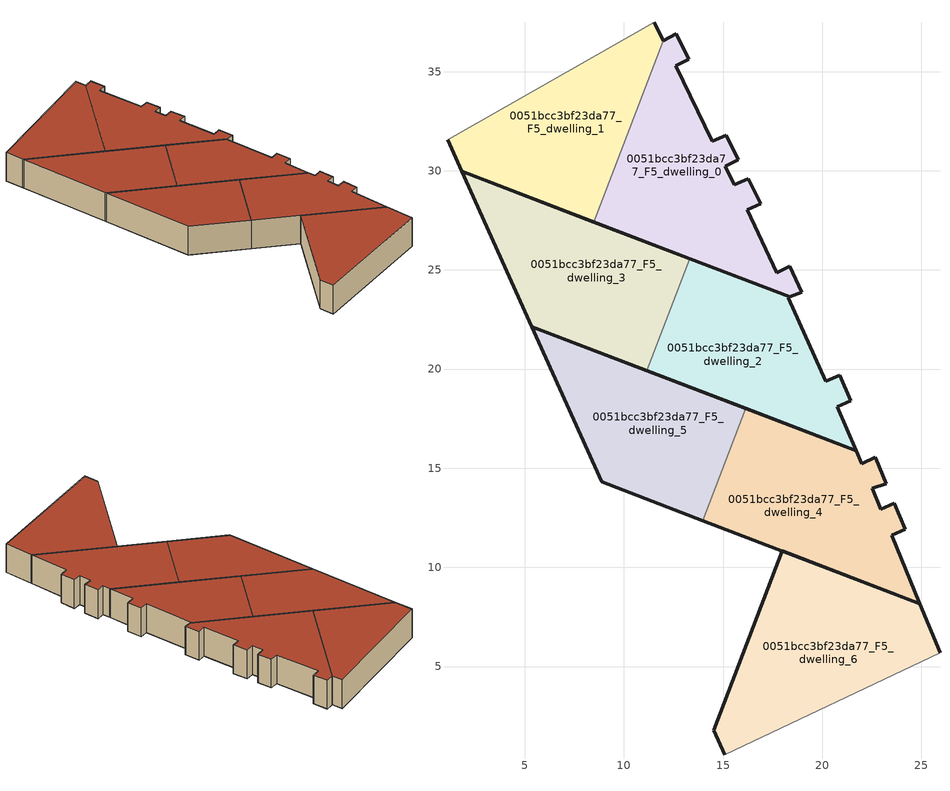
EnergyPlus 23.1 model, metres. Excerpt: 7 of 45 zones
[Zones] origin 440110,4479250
0051bcc3bf23da77_F5_dwelling_0
 floor to 0051bcc3bf23da77_F4_dwelling_0 (EU_floor_Construction): 18.97,23.88 18.37,25.19 17.71,24.85 16.21,28.03 16.89,28.33 16.26,29.59 15.56,29.29 15.1,30.24 15.77,30.55 15.15,31.79 14.47,31.5 12.6,35.3 13.27,35.63 12.64,36.91 11.99,36.57 8.49,27.42 18.37,23.64 z15
 wall outside (EU_wall_Construction): 11.99,36.57 12.64,36.91 13.27,35.63 12.6,35.3 14.47,31.5 15.15,31.79 15.77,30.55 15.1,30.24 15.56,29.29 16.26,29.59 16.89,28.33 16.21,28.03 17.71,24.85 18.37,25.19 18.97,23.88 18.37,23.64 8.49,27.42 z15:18
 wall to 0051bcc3bf23da77_F5_dwelling_1 (EU_wall_Construction): 8.49,27.42 11.99,36.57 z15:18
 roof outside (EU_roof_Construction): 13.27,35.63 12.6,35.3 14.47,31.5 15.15,31.79 15.77,30.55 15.1,30.24 15.56,29.29 16.26,29.59 16.89,28.33 16.21,28.03 17.71,24.85 18.37,25.19 18.97,23.88 18.37,23.64 8.49,27.42 11.99,36.57 12.64,36.91 z18
0051bcc3bf23da77_F5_dwelling_1
 floor to 0051bcc3bf23da77_F4_dwelling_1 (EU_floor_Construction): 8.49,27.42 11.99,36.57 11.54,37.49 1.1,31.56 1.82,29.97 z15
 wall outside (EU_wall_Construction): 11.54,37.49 11.99,36.57 / 8.49,27.42 1.82,29.97 1.1,31.56 z15:18
 wall adiabatic (EU_wall_Construction): 1.1,31.56 11.54,37.49 z15:18
 roof outside (EU_roof_Construction): 11.54,37.49 11.99,36.57 8.49,27.42 1.82,29.97 1.1,31.56 z18
0051bcc3bf23da77_F5_dwelling_2
 floor to 0051bcc3bf23da77_F4_dwelling_2 (EU_floor_Construction): 21.72,15.88 20.76,18.1 21.45,18.41 20.88,19.69 20.18,19.39 18.28,23.6 18.37,23.64 13.31,25.57 11.15,19.93 z15
 wall outside (EU_wall_Construction): 13.31,25.57 18.37,23.64 18.28,23.6 20.18,19.39 20.88,19.69 21.45,18.41 20.76,18.1 21.72,15.88 11.15,19.93 z15:18
 wall to 0051bcc3bf23da77_F5_dwelling_3 (EU_wall_Construction): 11.15,19.93 13.31,25.57 z15:18
 roof outside (EU_roof_Construction): 18.37,23.64 18.28,23.6 20.18,19.39 20.88,19.69 21.45,18.41 20.76,18.1 21.72,15.88 11.15,19.93 13.31,25.57 z18
0051bcc3bf23da77_F5_dwelling_3
 floor to 0051bcc3bf23da77_F4_dwelling_3 (EU_floor_Construction): 11.15,19.93 13.31,25.57 1.82,29.97 5.35,22.15 z15
 wall outside (EU_wall_Construction): 11.15,19.93 5.35,22.15 1.82,29.97 13.31,25.57 z15:18
 roof outside (EU_roof_Construction): 13.31,25.57 11.15,19.93 5.35,22.15 1.82,29.97 z18
0051bcc3bf23da77_F5_dwelling_4
 floor to 0051bcc3bf23da77_F4_dwelling_4 (EU_floor_Construction): 24.92,8.17 23.5,11.61 24.18,11.92 23.64,13.22 22.96,12.94 22.52,13.99 23.23,14.22 22.7,15.51 22.68,15.56 22.01,15.23 21.72,15.88 16.14,18.02 13.98,12.36 z15
 wall outside (EU_wall_Construction): 16.14,18.02 21.72,15.88 22.01,15.23 22.68,15.56 22.7,15.51 23.23,14.22 22.52,13.99 22.96,12.94 23.64,13.22 24.18,11.92 23.5,11.61 24.92,8.17 13.98,12.36 z15:18
 wall to 0051bcc3bf23da77_F5_dwelling_5 (EU_wall_Construction): 13.98,12.36 16.14,18.02 z15:18
 roof outside (EU_roof_Construction): 22.68,15.56 22.7,15.51 23.23,14.22 22.52,13.99 22.96,12.94 23.64,13.22 24.18,11.92 23.5,11.61 24.92,8.17 13.98,12.36 16.14,18.02 21.72,15.88 22.01,15.23 z18
0051bcc3bf23da77_F5_dwelling_5
 floor to 0051bcc3bf23da77_F4_dwelling_5 (EU_floor_Construction): 13.98,12.36 16.14,18.02 5.35,22.15 8.88,14.31 z15
 wall outside (EU_wall_Construction): 13.98,12.36 8.88,14.31 5.35,22.15 16.14,18.02 z15:18
 roof outside (EU_roof_Construction): 16.14,18.02 13.98,12.36 8.88,14.31 5.35,22.15 z18
0051bcc3bf23da77_F5_dwelling_6
 floor to 0051bcc3bf23da77_F4_dwelling_6 (EU_floor_Construction): 25.94,5.7 24.92,8.17 17.98,10.83 14.52,1.79 15.08,0.56 z15
 wall outside (EU_wall_Construction): 15.08,0.56 14.52,1.79 17.98,10.83 24.92,8.17 25.94,5.7 z15:18
 wall adiabatic (EU_wall_Construction): 25.94,5.7 15.08,0.56 z15:18
 roof outside (EU_roof_Construction): 24.92,8.17 25.94,5.7 15.08,0.56 14.52,1.79 17.98,10.83 z18
[Building]
EU S2 Campaign: North Axis=0; Terrain=City; Solar Distribution=FullExterior
[Site:Location]
Madrid: Latitude=40.5; Longitude=-3.5; Time Zone=1; Elevation=609
[SizingPeriod:WeatherFileDays]
AnnualSizingPeriod: Begin Month=1; Begin Day of Month=1; End Month=12; End Day of Month=31; Day of Week for Start Day=Monday; Use Weather File Daylight Saving Period=No; Use Weather File Rain and Snow Indicators=No
[MATERIAL]
EU_InternalMass_Material: Roughness=MediumRough; Thickness=0.1; Conductivity=1; Density=1800; Specific Heat=900; Thermal Absorptance=0.9; Solar Absorptance=0.7; Visible Absorptance=0.7
[MATERIAL:NOMASS] Roughness=MediumRough; Thermal Absorptance=0.9; Solar Absorptance=0.7; Visible Absorptance=0.7
Name | Thermal Resistance
EU_wall_NoMass | 1.60022
EU_roof_NoMass | 1.57597
EU_floor_NoMass | 0.470652
[CONSTRUCTION]
EU_wall_Construction: EU_wall_NoMass
EU_roof_Construction: EU_roof_NoMass
EU_floor_Construction: EU_floor_NoMass
EU_InternalMass_Construction: EU_InternalMass_Material
[ZONE] Type=1; Multiplier=1; Ceiling Height=autocalculate; Floor Area=autocalculate; Part of Total Floor Area=Yes
Name | Volume
0051bcc3bf23da77_F5_dwelling_0 | 167.229
0051bcc3bf23da77_F5_dwelling_1 | 154.633
0051bcc3bf23da77_F5_dwelling_2 | 153.969
0051bcc3bf23da77_F5_dwelling_3 | 167.887
0051bcc3bf23da77_F5_dwelling_4 | 167.258
0051bcc3bf23da77_F5_dwelling_5 | 154.584
0051bcc3bf23da77_F5_dwelling_6 | 180.609
[INTERNALMASS] Construction=EU_InternalMass_Construction
Name | Zone or ZoneList | Surface Area
0051bcc3bf23da77_F5_dwelling_0_EU_InternalMass | 0051bcc3bf23da77_F5_dwelling_0 | 61.3148
0051bcc3bf23da77_F5_dwelling_1_EU_InternalMass | 0051bcc3bf23da77_F5_dwelling_1 | 61.3105
0051bcc3bf23da77_F5_dwelling_2_EU_InternalMass | 0051bcc3bf23da77_F5_dwelling_2 | 61.2415
0051bcc3bf23da77_F5_dwelling_3_EU_InternalMass | 0051bcc3bf23da77_F5_dwelling_3 | 61.2494
0051bcc3bf23da77_F5_dwelling_4_EU_InternalMass | 0051bcc3bf23da77_F5_dwelling_4 | 61.3648
0051bcc3bf23da77_F5_dwelling_5_EU_InternalMass | 0051bcc3bf23da77_F5_dwelling_5 | 61.359
0051bcc3bf23da77_F5_dwelling_6_EU_InternalMass | 0051bcc3bf23da77_F5_dwelling_6 | 61.3118
[OTHEREQUIPMENT] Fuel Type=Electricity; Design Level Calculation Method=Watts/Area; Power per Zone Floor Area=1; Fraction Latent=0; Fraction Radiant=0; Fraction Lost=0; Carbon Dioxide Generation Rate=0; EndUse Subcategory=EU_Step8_InternalGains
Name | Zone or ZoneList or Space or SpaceList | Schedule
EU_Step8_InternalGain_0051bcc3bf23da77_F5_dwelling_0_f000 | 0051bcc3bf23da77_F5_dwelling_0 | EU_Step8_GainSchedule_0051bcc3bf23da77_F5_dwelling_0_f000
EU_Step8_InternalGain_0051bcc3bf23da77_F5_dwelling_1_f000 | 0051bcc3bf23da77_F5_dwelling_1 | EU_Step8_GainSchedule_0051bcc3bf23da77_F5_dwelling_1_f000
EU_Step8_InternalGain_0051bcc3bf23da77_F5_dwelling_2_f000 | 0051bcc3bf23da77_F5_dwelling_2 | EU_Step8_GainSchedule_0051bcc3bf23da77_F5_dwelling_2_f000
EU_Step8_InternalGain_0051bcc3bf23da77_F5_dwelling_3_f000 | 0051bcc3bf23da77_F5_dwelling_3 | EU_Step8_GainSchedule_0051bcc3bf23da77_F5_dwelling_3_f000
EU_Step8_InternalGain_0051bcc3bf23da77_F5_dwelling_4_f000 | 0051bcc3bf23da77_F5_dwelling_4 | EU_Step8_GainSchedule_0051bcc3bf23da77_F5_dwelling_4_f000
EU_Step8_InternalGain_0051bcc3bf23da77_F5_dwelling_5_f000 | 0051bcc3bf23da77_F5_dwelling_5 | EU_Step8_GainSchedule_0051bcc3bf23da77_F5_dwelling_5_f000
EU_Step8_InternalGain_0051bcc3bf23da77_F5_dwelling_6_f000 | 0051bcc3bf23da77_F5_dwelling_6 | EU_Step8_GainSchedule_0051bcc3bf23da77_F5_dwelling_6_f000
[ZONEVENTILATION:DESIGNFLOWRATE] Schedule=EU_AlwaysOn; Design Flow Rate Calculation Method=AirChanges/Hour; Air Changes per Hour=0.480704; Ventilation Type=Natural; Fan Pressure Rise=0; Fan Total Efficiency=1; Constant Term Coefficient=1; Temperature Term Coefficient=0; Velocity Term Coefficient=0; Velocity Squared Term Coefficient=0; Minimum Indoor Temperature=-100; Maximum Indoor Temperature=100; Delta Temperature=-100; Minimum Outdoor Temperature=-100; Maximum Outdoor Temperature=100; Maximum Wind Speed=40
Name | Zone or ZoneList or Space or SpaceList
EU_ConstantAir_0051bcc3bf23da77_F5_dwelling_0 | 0051bcc3bf23da77_F5_dwelling_0
EU_ConstantAir_0051bcc3bf23da77_F5_dwelling_1 | 0051bcc3bf23da77_F5_dwelling_1
EU_ConstantAir_0051bcc3bf23da77_F5_dwelling_2 | 0051bcc3bf23da77_F5_dwelling_2
EU_ConstantAir_0051bcc3bf23da77_F5_dwelling_3 | 0051bcc3bf23da77_F5_dwelling_3
EU_ConstantAir_0051bcc3bf23da77_F5_dwelling_4 | 0051bcc3bf23da77_F5_dwelling_4
EU_ConstantAir_0051bcc3bf23da77_F5_dwelling_5 | 0051bcc3bf23da77_F5_dwelling_5
EU_ConstantAir_0051bcc3bf23da77_F5_dwelling_6 | 0051bcc3bf23da77_F5_dwelling_6
[HVACTEMPLATE:THERMOSTAT] Constant Heating Setpoint=20; Constant Cooling Setpoint=50
EU_HeatOnly_0051bcc3bf23da77_F0_dwelling_0; EU_HeatOnly_0051bcc3bf23da77_F0_dwelling_1; EU_HeatOnly_0051bcc3bf23da77_F0_dwelling_2; EU_HeatOnly_0051bcc3bf23da77_F0_dwelling_3; EU_HeatOnly_0051bcc3bf23da77_F0_dwelling_4; EU_HeatOnly_0051bcc3bf23da77_F0_dwelling_5; EU_HeatOnly_0051bcc3bf23da77_F0_dwelling_6; EU_HeatOnly_0051bcc3bf23da77_F0_dwelling_7; EU_HeatOnly_0051bcc3bf23da77_F1_dwelling_0; EU_HeatOnly_0051bcc3bf23da77_F1_dwelling_1; EU_HeatOnly_0051bcc3bf23da77_F1_dwelling_2; EU_HeatOnly_0051bcc3bf23da77_F1_dwelling_3; EU_HeatOnly_0051bcc3bf23da77_F1_dwelling_4; EU_HeatOnly_0051bcc3bf23da77_F1_dwelling_5; EU_HeatOnly_0051bcc3bf23da77_F1_dwelling_6; EU_HeatOnly_0051bcc3bf23da77_F1_dwelling_7; EU_HeatOnly_0051bcc3bf23da77_F2_dwelling_0; EU_HeatOnly_0051bcc3bf23da77_F2_dwelling_1; EU_HeatOnly_0051bcc3bf23da77_F2_dwelling_2; EU_HeatOnly_0051bcc3bf23da77_F2_dwelling_3; EU_HeatOnly_0051bcc3bf23da77_F2_dwelling_4; EU_HeatOnly_0051bcc3bf23da77_F2_dwelling_5; EU_HeatOnly_0051bcc3bf23da77_F2_dwelling_6; EU_HeatOnly_0051bcc3bf23da77_F2_dwelling_7; EU_HeatOnly_0051bcc3bf23da77_F3_dwelling_0; EU_HeatOnly_0051bcc3bf23da77_F3_dwelling_1; EU_HeatOnly_0051bcc3bf23da77_F3_dwelling_2; EU_HeatOnly_0051bcc3bf23da77_F3_dwelling_3; EU_HeatOnly_0051bcc3bf23da77_F3_dwelling_4; EU_HeatOnly_0051bcc3bf23da77_F3_dwelling_5; EU_HeatOnly_0051bcc3bf23da77_F3_dwelling_6; EU_HeatOnly_0051bcc3bf23da77_F4_dwelling_0; EU_HeatOnly_0051bcc3bf23da77_F4_dwelling_1; EU_HeatOnly_0051bcc3bf23da77_F4_dwelling_2; EU_HeatOnly_0051bcc3bf23da77_F4_dwelling_3; EU_HeatOnly_0051bcc3bf23da77_F4_dwelling_4; EU_HeatOnly_0051bcc3bf23da77_F4_dwelling_5; EU_HeatOnly_0051bcc3bf23da77_F4_dwelling_6; EU_HeatOnly_0051bcc3bf23da77_F5_dwelling_0; EU_HeatOnly_0051bcc3bf23da77_F5_dwelling_1; EU_HeatOnly_0051bcc3bf23da77_F5_dwelling_2; EU_HeatOnly_0051bcc3bf23da77_F5_dwelling_3; EU_HeatOnly_0051bcc3bf23da77_F5_dwelling_4; EU_HeatOnly_0051bcc3bf23da77_F5_dwelling_5; EU_HeatOnly_0051bcc3bf23da77_F5_dwelling_6
[HVACTEMPLATE:ZONE:IDEALLOADSAIRSYSTEM] System Availability Schedule=EU_AlwaysOn; Maximum Heating Supply Air Temperature=50; Minimum Cooling Supply Air Temperature=13; Maximum Heating Supply Air Humidity Ratio=0.0156; Minimum Cooling Supply Air Humidity Ratio=0.0077; Heating Limit=NoLimit; Cooling Limit=NoLimit; Heating Availability Schedule=EU_AlwaysOn; Cooling Availability Schedule=EU_CoolingOff; Dehumidification Control Type=ConstantSensibleHeatRatio; Cooling Sensible Heat Ratio=0.7; Dehumidification Setpoint=60; Humidification Control Type=None; Humidification Setpoint=30; Outdoor Air Method=None; Outdoor Air Flow Rate per Person=0.00944; Outdoor Air Flow Rate per Zone Floor Area=0; Outdoor Air Flow Rate per Zone=0; Demand Controlled Ventilation Type=None; Outdoor Air Economizer Type=NoEconomizer; Heat Recovery Type=None; Sensible Heat Recovery Effectiveness=0.7; Latent Heat Recovery Effectiveness=0.65
Name | Template Thermostat
0051bcc3bf23da77_F5_dwelling_0 | EU_HeatOnly_0051bcc3bf23da77_F5_dwelling_0
0051bcc3bf23da77_F5_dwelling_1 | EU_HeatOnly_0051bcc3bf23da77_F5_dwelling_1
0051bcc3bf23da77_F5_dwelling_2 | EU_HeatOnly_0051bcc3bf23da77_F5_dwelling_2
0051bcc3bf23da77_F5_dwelling_3 | EU_HeatOnly_0051bcc3bf23da77_F5_dwelling_3
0051bcc3bf23da77_F5_dwelling_4 | EU_HeatOnly_0051bcc3bf23da77_F5_dwelling_4
0051bcc3bf23da77_F5_dwelling_5 | EU_HeatOnly_0051bcc3bf23da77_F5_dwelling_5
0051bcc3bf23da77_F5_dwelling_6 | EU_HeatOnly_0051bcc3bf23da77_F5_dwelling_6
[SIZING:ZONE] Zone Cooling Design Supply Air Temperature Input Method=SupplyAirTemperature; Zone Cooling Design Supply Air Temperature=13; Zone Heating Design Supply Air Temperature Input Method=SupplyAirTemperature; Zone Heating Design Supply Air Temperature=50; Zone Cooling Design Supply Air Humidity Ratio=0.008; Zone Heating Design Supply Air Humidity Ratio=0.008; Cooling Design Air Flow Method=DesignDay; Cooling Design Air Flow Rate=0; Cooling Minimum Air Flow per Zone Floor Area=0.000762; Cooling Minimum Air Flow=0; Cooling Minimum Air Flow Fraction=0.2; Heating Design Air Flow Method=DesignDay; Heating Design Air Flow Rate=0; Heating Maximum Air Flow per Zone Floor Area=0.002032; Heating Maximum Air Flow=0.141576; Heating Maximum Air Flow Fraction=0.3; Account for Dedicated Outdoor Air System=No; Dedicated Outdoor Air System Control Strategy=NeutralSupplyAir; Dedicated Outdoor Air Low Setpoint Temperature for Design=autosize; Dedicated Outdoor Air High Setpoint Temperature for Design=autosize; Zone Load Sizing Method=Sensible Load Only No Latent Load; Zone Latent Cooling Design Supply Air Humidity Ratio Input Method=HumidityRatioDifference; Zone Cooling Design Supply Air Humidity Ratio Difference=0.005; Zone Latent Heating Design Supply Air Humidity Ratio Input Method=HumidityRatioDifference; Zone Humidification Design Supply Air Humidity Ratio Difference=0.005
0051bcc3bf23da77_F5_dwelling_0; 0051bcc3bf23da77_F5_dwelling_1; 0051bcc3bf23da77_F5_dwelling_2; 0051bcc3bf23da77_F5_dwelling_3; 0051bcc3bf23da77_F5_dwelling_4; 0051bcc3bf23da77_F5_dwelling_5; 0051bcc3bf23da77_F5_dwelling_6
[SCHEDULE:CONSTANT]
Name | Hourly Value
EU_AlwaysOn | 1
EU_CoolingOff | 0
[SCHEDULE:FILE] Column Number=1; Rows to Skip at Top=0; Number of Hours of Data=8760; Column Separator=Comma; Interpolate to Timestep=No; Minutes per Item=60; Adjust Schedule for Daylight Savings=Yes
Name | File
EU_Step8_GainSchedule_0051bcc3bf23da77_F5_dwelling_0_f000 | ../../schedules/0051bcc3bf23da77/0051bcc3bf23da77_F5_dwelling_0_f000_gain.csv
EU_Step8_GainSchedule_0051bcc3bf23da77_F5_dwelling_1_f000 | ../../schedules/0051bcc3bf23da77/0051bcc3bf23da77_F5_dwelling_1_f000_gain.csv
EU_Step8_GainSchedule_0051bcc3bf23da77_F5_dwelling_2_f000 | ../../schedules/0051bcc3bf23da77/0051bcc3bf23da77_F5_dwelling_2_f000_gain.csv
EU_Step8_GainSchedule_0051bcc3bf23da77_F5_dwelling_3_f000 | ../../schedules/0051bcc3bf23da77/0051bcc3bf23da77_F5_dwelling_3_f000_gain.csv
EU_Step8_GainSchedule_0051bcc3bf23da77_F5_dwelling_4_f000 | ../../schedules/0051bcc3bf23da77/0051bcc3bf23da77_F5_dwelling_4_f000_gain.csv
EU_Step8_GainSchedule_0051bcc3bf23da77_F5_dwelling_5_f000 | ../../schedules/0051bcc3bf23da77/0051bcc3bf23da77_F5_dwelling_5_f000_gain.csv
EU_Step8_GainSchedule_0051bcc3bf23da77_F5_dwelling_6_f000 | ../../schedules/0051bcc3bf23da77/0051bcc3bf23da77_F5_dwelling_6_f000_gain.csv
